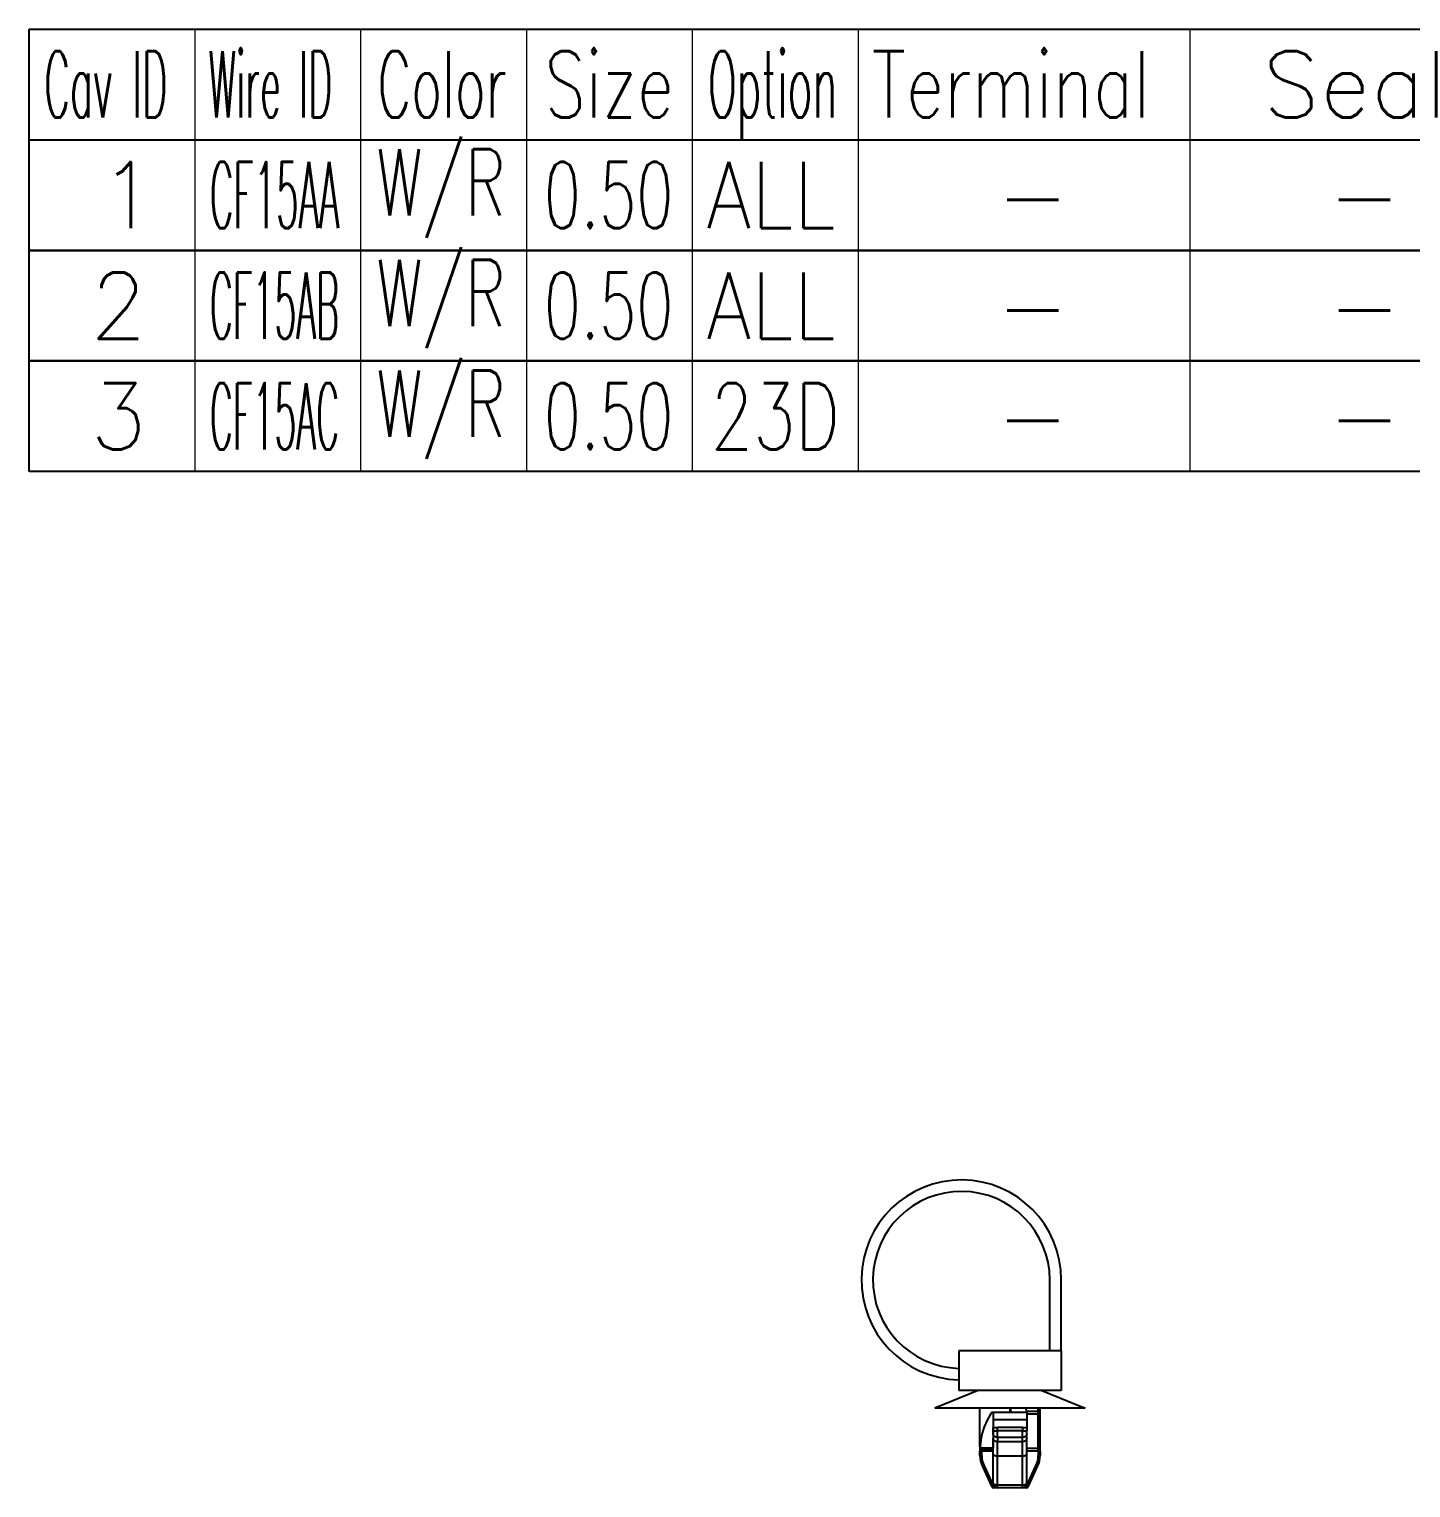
# Model space of a CAD drawing. Header units: inches. Extents: x 47316 to 59086, y 3141 to 11743.
# Drawn here: x 52290.1 to 52352.6, y 8295 to 8361 of the extents above; entities that cross this region are included whole.
import ezdxf

# ---------------------------------------------------------------- set-up
doc = ezdxf.new("R2010")
doc.units = ezdxf.units.IN
doc.header["$MEASUREMENT"] = 0
doc.styles.get("Standard").update_dxf_attribs({"font": ''})
doc.styles.get('Standard').set_extended_font_data('SimSun')

msp = doc.modelspace()

# ---------------------------------------------------------------- linework, layer by layer
at = {"color": 0, "linetype": 'Continuous', "lineweight": -2}
for p, q in [((52290.142, 8360.973), (52372.642, 8360.973)), ((52290.142, 8355.973), (52290.142, 8360.973)), ((52290.142, 8355.973), (52372.642, 8355.973))]:
    msp.add_line(p, q, dxfattribs=at)
at = {"color": 7, "linetype": 'Continuous', "lineweight": 15}
for p, q in [((52297.642, 8355.973), (52297.642, 8360.973)), ((52305.142, 8355.973), (52305.142, 8360.973)), ((52312.642, 8355.973), (52312.642, 8360.973)), ((52320.142, 8355.973), (52320.142, 8360.973)), ((52327.642, 8355.973), (52327.642, 8360.973)), ((52342.642, 8355.973), (52342.642, 8360.973))]:
    msp.add_line(p, q, dxfattribs=at)
at = {"color": 102, "linetype": 'Continuous', "lineweight": 15}
for p, q in [((52297.642, 8350.973), (52297.642, 8355.973)), ((52305.142, 8350.973), (52305.142, 8355.973)), ((52312.642, 8350.973), (52312.642, 8355.973)), ((52320.142, 8350.973), (52320.142, 8355.973)), ((52327.642, 8350.973), (52327.642, 8355.973)), ((52342.642, 8350.973), (52342.642, 8355.973)), ((52297.642, 8345.973), (52297.642, 8350.973)), ((52305.142, 8345.973), (52305.142, 8350.973)), ((52312.642, 8345.973), (52312.642, 8350.973)), ((52320.142, 8345.973), (52320.142, 8350.973)), ((52327.642, 8345.973), (52327.642, 8350.973)), ((52342.642, 8345.973), (52342.642, 8350.973)), ((52297.642, 8340.973), (52297.642, 8345.973)), ((52305.142, 8340.973), (52305.142, 8345.973)), ((52312.642, 8340.973), (52312.642, 8345.973)), ((52320.142, 8340.973), (52320.142, 8345.973)), ((52327.642, 8340.973), (52327.642, 8345.973)), ((52342.642, 8340.973), (52342.642, 8345.973))]:
    msp.add_line(p, q, dxfattribs=at)
at = {"color": 0, "linetype": 'ByBlock', "lineweight": -3, "ltscale": 0.2}
for p, q in [((52336.298, 8301.222), (52336.298, 8304.422)), ((52336.818, 8301.222), (52336.818, 8304.422))]:
    msp.add_line(p, q, dxfattribs=at)
at = {"color": 0, "linetype": 'ByBlock', "lineweight": -3, "ltscale": 0.1125}
for p, q in [((52332.178, 8301.222), (52332.178, 8299.422)), ((52336.818, 8301.222), (52336.818, 8299.422))]:
    msp.add_line(p, q, dxfattribs=at)
at = {"color": 0, "linetype": 'ByBlock', "lineweight": -3, "ltscale": 0.289999}
msp.add_line((52336.818, 8301.222), (52332.178, 8301.222), dxfattribs=at)
at = {"color": 0, "linetype": 'ByBlock', "lineweight": -3, "ltscale": 0.132311}
for p, q in [((52333.058, 8299.422), (52331.098, 8298.622)), ((52335.938, 8299.422), (52337.898, 8298.622))]:
    msp.add_line(p, q, dxfattribs=at)
at = {"color": 0, "linetype": 'ByBlock', "lineweight": -3, "ltscale": 0.096026}
for p, q in [((52333.714, 8299.422), (52332.178, 8299.422)), ((52336.818, 8299.422), (52335.281, 8299.422))]:
    msp.add_line(p, q, dxfattribs=at)
at = {"color": 0, "linetype": 'ByBlock', "lineweight": -3, "ltscale": 0.097948}
msp.add_line((52335.281, 8299.422), (52333.714, 8299.422), dxfattribs=at)
at = {"color": 0, "linetype": 'ByBlock', "lineweight": -3, "ltscale": 0.425}
msp.add_line((52337.898, 8298.622), (52331.098, 8298.622), dxfattribs=at)
at = {"color": 0, "linetype": 'ByBlock', "lineweight": -3, "ltscale": 0.107719}
msp.add_line((52333.138, 8296.898), (52333.138, 8298.622), dxfattribs=at)
at = {"color": 0, "linetype": 'ByBlock', "lineweight": -3, "ltscale": 0.004339}
msp.add_line((52333.738, 8298.422), (52333.668, 8298.422), dxfattribs=at)
at = {"color": 0, "linetype": 'ByBlock', "lineweight": -3, "ltscale": 0.1}
msp.add_line((52333.738, 8298.422), (52333.738, 8296.822), dxfattribs=at)
at = {"color": 0, "linetype": 'ByBlock', "lineweight": -3, "ltscale": 0.02}
for p, q in [((52333.738, 8298.422), (52333.738, 8298.102)), ((52335.258, 8298.422), (52335.258, 8298.102))]:
    msp.add_line(p, q, dxfattribs=at)
at = {"color": 0, "linetype": 'ByBlock', "lineweight": -3, "ltscale": 0.095}
for p, q in [((52335.258, 8298.422), (52333.738, 8298.422)), ((52335.258, 8298.102), (52333.738, 8298.102))]:
    msp.add_line(p, q, dxfattribs=at)
at = {"color": 0, "linetype": 'ByBlock', "lineweight": -3, "ltscale": 0.022501}
for p, q in [((52333.738, 8298.102), (52333.738, 8297.742)), ((52335.258, 8298.102), (52335.258, 8297.742))]:
    msp.add_line(p, q, dxfattribs=at)
at = {"color": 0, "linetype": 'ByBlock', "lineweight": -3, "ltscale": 0.0125}
for p, q in [((52334.498, 8298.422), (52334.498, 8298.622)), ((52334.538, 8298.422), (52334.538, 8298.622)), ((52333.738, 8297.742), (52333.938, 8297.742)), ((52333.738, 8297.592), (52333.938, 8297.592)), ((52335.058, 8297.742), (52335.258, 8297.742)), ((52335.058, 8297.592), (52335.258, 8297.592))]:
    msp.add_line(p, q, dxfattribs=at)
at = {"color": 0, "linetype": 'ByBlock', "lineweight": -3, "ltscale": 0.0025}
msp.add_line((52334.498, 8298.487), (52334.538, 8298.487), dxfattribs=at)
at = {"color": 0, "linetype": 'ByBlock', "lineweight": -3, "ltscale": 0.032832}
msp.add_line((52335.252, 8298.487), (52335.778, 8298.487), dxfattribs=at)
at = {"color": 0, "linetype": 'ByBlock', "lineweight": -3, "ltscale": 0.0325}
for p, q in [((52335.258, 8298.36), (52335.778, 8298.36)), ((52333.738, 8296.773), (52333.218, 8296.773)), ((52333.738, 8296.683), (52333.218, 8296.683)), ((52335.778, 8296.803), (52335.258, 8296.803)), ((52335.778, 8296.677), (52335.258, 8296.677))]:
    msp.add_line(p, q, dxfattribs=at)
at = {"color": 0, "linetype": 'ByBlock', "lineweight": -3, "ltscale": 0.008443}
for p, q in [((52335.778, 8298.487), (52335.778, 8298.622)), ((52335.858, 8298.487), (52335.858, 8298.622))]:
    msp.add_line(p, q, dxfattribs=at)
at = {"color": 0, "linetype": 'ByBlock', "lineweight": -3, "ltscale": 0.005}
for p, q in [((52335.778, 8298.487), (52335.858, 8298.487)), ((52333.218, 8296.683), (52333.138, 8296.683)), ((52335.778, 8296.677), (52335.858, 8296.677)), ((52333.218, 8296.488), (52333.138, 8296.488)), ((52333.323, 8296.014), (52333.25, 8295.981)), ((52335.673, 8296.014), (52335.745, 8295.981)), ((52335.778, 8296.488), (52335.858, 8296.488)), ((52333.749, 8295.102), (52333.676, 8295.068)), ((52333.749, 8295.102), (52333.749, 8295.022)), ((52335.247, 8295.102), (52335.319, 8295.068)), ((52335.247, 8295.102), (52335.247, 8295.022))]:
    msp.add_line(p, q, dxfattribs=at)
at = {"color": 0, "linetype": 'ByBlock', "lineweight": -3, "ltscale": 0.007906}
msp.add_line((52335.778, 8298.36), (52335.778, 8298.487), dxfattribs=at)
at = {"color": 0, "linetype": 'ByBlock', "lineweight": -3, "ltscale": 0.097302}
for p, q in [((52335.778, 8296.803), (52335.778, 8298.36)), ((52335.858, 8296.778), (52335.858, 8298.335))]:
    msp.add_line(p, q, dxfattribs=at)
at = {"color": 0, "linetype": 'ByBlock', "lineweight": -3, "ltscale": 0.009488}
msp.add_line((52335.858, 8298.335), (52335.858, 8298.487), dxfattribs=at)
at = {"color": 0, "linetype": 'ByBlock', "lineweight": -3, "ltscale": 0.009364}
for p, q in [((52333.738, 8297.592), (52333.738, 8297.742)), ((52333.938, 8297.592), (52333.938, 8297.742)), ((52335.058, 8297.742), (52335.058, 8297.592)), ((52335.258, 8297.742), (52335.258, 8297.592))]:
    msp.add_line(p, q, dxfattribs=at)
at = {"color": 0, "linetype": 'ByBlock', "lineweight": -3, "ltscale": 0.009006}
for p, q in [((52333.738, 8297.448), (52333.738, 8297.592)), ((52335.258, 8297.448), (52335.258, 8297.592))]:
    msp.add_line(p, q, dxfattribs=at)
at = {"color": 0, "linetype": 'ByBlock', "lineweight": -3, "ltscale": 0.012637}
for p, q in [((52333.738, 8297.448), (52333.738, 8297.246)), ((52335.258, 8297.246), (52335.258, 8297.448)), ((52333.938, 8297.304), (52333.938, 8297.102)), ((52335.058, 8297.102), (52335.058, 8297.304))]:
    msp.add_line(p, q, dxfattribs=at)
at = {"color": 0, "linetype": 'ByBlock', "lineweight": -3, "ltscale": 0.07}
for p, q in [((52335.058, 8297.742), (52333.938, 8297.742)), ((52335.058, 8297.592), (52333.938, 8297.592)), ((52335.058, 8297.304), (52333.938, 8297.304)), ((52335.058, 8297.102), (52333.938, 8297.102)), ((52335.058, 8296.454), (52333.938, 8296.454)), ((52335.058, 8295.143), (52333.938, 8295.143)), ((52335.058, 8295.022), (52333.938, 8295.022))]:
    msp.add_line(p, q, dxfattribs=at)
at = {"color": 0, "linetype": 'ByBlock', "lineweight": -3, "ltscale": 0.018011}
for p, q in [((52333.938, 8297.304), (52333.938, 8297.592)), ((52335.058, 8297.304), (52335.058, 8297.592))]:
    msp.add_line(p, q, dxfattribs=at)
at = {"color": 0, "linetype": 'ByBlock', "lineweight": -3, "ltscale": 0.00896}
msp.add_line((52333.138, 8296.898), (52333.138, 8296.755), dxfattribs=at)
at = {"color": 0, "linetype": 'ByBlock', "lineweight": -3, "ltscale": 0.004477}
msp.add_line((52333.138, 8296.755), (52333.138, 8296.683), dxfattribs=at)
at = {"color": 0, "linetype": 'ByBlock', "lineweight": -3, "ltscale": 0.012206}
for p, q in [((52333.138, 8296.488), (52333.138, 8296.683)), ((52333.218, 8296.488), (52333.218, 8296.683))]:
    msp.add_line(p, q, dxfattribs=at)
at = {"color": 0, "linetype": 'ByBlock', "lineweight": -3, "ltscale": 0.000715637}
msp.add_line((52333.15, 8296.902), (52333.139, 8296.902), dxfattribs=at)
at = {"color": 0, "linetype": 'ByBlock', "lineweight": -3, "ltscale": 9.0198e-05}
msp.add_line((52333.219, 8296.822), (52333.218, 8296.821), dxfattribs=at)
at = {"color": 0, "linetype": 'ByBlock', "lineweight": -3, "ltscale": 0.002986}
msp.add_line((52333.218, 8296.821), (52333.218, 8296.773), dxfattribs=at)
at = {"color": 0, "linetype": 'ByBlock', "lineweight": -3, "ltscale": 0.005597}
msp.add_line((52333.218, 8296.773), (52333.218, 8296.683), dxfattribs=at)
at = {"color": 0, "linetype": 'ByBlock', "lineweight": -3, "ltscale": 0.000495148}
msp.add_line((52333.226, 8296.822), (52333.219, 8296.822), dxfattribs=at)
at = {"color": 0, "linetype": 'ByBlock', "lineweight": -3, "ltscale": 0.031953}
msp.add_line((52333.738, 8296.822), (52333.226, 8296.822), dxfattribs=at)
at = {"color": 0, "linetype": 'ByBlock', "lineweight": -3, "ltscale": 0.04455}
for p, q in [((52333.738, 8296.533), (52333.738, 8297.246)), ((52335.258, 8296.533), (52335.258, 8297.246))]:
    msp.add_line(p, q, dxfattribs=at)
at = {"color": 0, "linetype": 'ByBlock', "lineweight": -3, "ltscale": 0.003059}
msp.add_line((52333.738, 8296.773), (52333.738, 8296.822), dxfattribs=at)
at = {"color": 0, "linetype": 'ByBlock', "lineweight": -3, "ltscale": 0.000233459}
msp.add_line((52333.738, 8296.769), (52333.738, 8296.773), dxfattribs=at)
at = {"color": 0, "linetype": 'ByBlock', "lineweight": -3, "ltscale": 0.005363}
msp.add_line((52333.738, 8296.683), (52333.738, 8296.769), dxfattribs=at)
at = {"color": 0, "linetype": 'ByBlock', "lineweight": -3, "ltscale": 0.0405}
for p, q in [((52333.938, 8296.454), (52333.938, 8297.102)), ((52335.058, 8296.454), (52335.058, 8297.102))]:
    msp.add_line(p, q, dxfattribs=at)
at = {"color": 0, "linetype": 'ByBlock', "lineweight": -3, "ltscale": 0.007907}
msp.add_line((52335.778, 8296.677), (52335.778, 8296.803), dxfattribs=at)
at = {"color": 0, "linetype": 'ByBlock', "lineweight": -3, "ltscale": 0.011804}
for p, q in [((52335.778, 8296.677), (52335.778, 8296.488)), ((52335.858, 8296.677), (52335.858, 8296.488))]:
    msp.add_line(p, q, dxfattribs=at)
at = {"color": 0, "linetype": 'ByBlock', "lineweight": -3, "ltscale": 0.006325}
msp.add_line((52335.858, 8296.677), (52335.858, 8296.778), dxfattribs=at)
at = {"color": 0, "linetype": 'ByBlock', "lineweight": -3, "ltscale": 0.062941}
for p, q in [((52333.323, 8296.014), (52333.749, 8295.102)), ((52335.247, 8295.102), (52335.673, 8296.014))]:
    msp.add_line(p, q, dxfattribs=at)
at = {"color": 0, "linetype": 'ByBlock', "lineweight": -3, "ltscale": 0.081943}
for p, q in [((52333.738, 8295.222), (52333.738, 8296.533)), ((52333.938, 8295.143), (52333.938, 8296.454)), ((52335.058, 8295.143), (52335.058, 8296.454)), ((52335.258, 8295.222), (52335.258, 8296.533))]:
    msp.add_line(p, q, dxfattribs=at)
at = {"color": 0, "linetype": 'ByBlock', "lineweight": -3, "ltscale": 0.062942}
for p, q in [((52333.25, 8295.981), (52333.676, 8295.068)), ((52335.319, 8295.068), (52335.745, 8295.981))]:
    msp.add_line(p, q, dxfattribs=at)
at = {"color": 0, "linetype": 'ByBlock', "lineweight": -3, "ltscale": 0.001816}
for p, q in [((52333.778, 8295.102), (52333.749, 8295.102)), ((52335.247, 8295.102), (52335.218, 8295.102))]:
    msp.add_line(p, q, dxfattribs=at)
at = {"color": 0, "linetype": 'ByBlock', "lineweight": -3, "ltscale": 0.011816}
for p, q in [((52333.938, 8295.022), (52333.749, 8295.022)), ((52335.247, 8295.022), (52335.058, 8295.022))]:
    msp.add_line(p, q, dxfattribs=at)
at = {"color": 0, "linetype": 'ByBlock', "lineweight": -3, "ltscale": 0.007544}
for p, q in [((52333.938, 8295.022), (52333.938, 8295.143)), ((52335.058, 8295.022), (52335.058, 8295.143))]:
    msp.add_line(p, q, dxfattribs=at)
at = {"color": 0, "linetype": 'Continuous', "lineweight": -2}
for points in [[(52290.142, 8350.973), (52290.142, 8355.973), (52372.642, 8355.973), (52372.642, 8350.973)], [(52290.142, 8345.973), (52290.142, 8350.973), (52372.642, 8350.973), (52372.642, 8345.973)], [(52290.142, 8340.973), (52290.142, 8345.973), (52372.642, 8345.973), (52372.642, 8340.973)]]:
    msp.add_lwpolyline(points, close=True, dxfattribs=at)
at = {"color": 0, "linetype": 'ByBlock', "lineweight": -3}
msp.add_lwpolyline([(52333.668, 8298.422), (52333.478, 8298.114), (52333.332, 8297.787), (52333.23, 8297.448), (52333.179, 8297.176), (52333.15, 8296.902)], dxfattribs=at)
for centre, radius, start, end in [((52332.298, 8304.422), 4.52, 0, 268.4787), ((52332.298, 8304.422), 4, 0, 268.28088), ((52334.858, 8298.422), 0.4, 0, 30.00004), ((52333.141, 8296.899), 0.00347, 135.60938, 198.83762), ((52333.219, 8296.902), 0.0799, 179.94273, 269.94262), ((52333.224, 8296.897), 0.0745, 175.92367, 271.6006), ((52334.338, 8296.488), 1.2, 180, 205.0169), ((52334.338, 8296.488), 1.12, 180, 205.0169), ((52334.658, 8296.488), 1.12, 334.9831, 360), ((52334.658, 8296.488), 1.2, 334.9831, 0), ((52333.749, 8295.102), 0.08, 205.0169, 270), ((52333.938, 8295.222), 0.2, 180, 270), ((52335.058, 8295.222), 0.2, 270, 0), ((52335.247, 8295.102), 0.08, 270, 334.9831)]:
    msp.add_arc(centre, radius, start, end, dxfattribs=at)
at = {"color": 0, "linetype": 'ByBlock', "lineweight": -3, "extrusion": (0, 0, -1)}
for centre, major_axis, ratio, start_param, end_param in [((52335.778, 8298.335), (-0.08, 0), 0.316228, 1.570796, 3.141593), ((52333.938, 8297.448), (-0.2, 0), 0.720438, 4.712389, 6.283185), ((52335.058, 8297.448), (-0.2, 0), 0.720438, 3.141593, 4.712389), ((52333.218, 8296.898), (0.08, 0), 0.97071, 1.570796, 3.141593), ((52333.218, 8296.755), (0.08, 0), 0.22389, 3.141593, 4.712389), ((52333.938, 8297.246), (-0.2, 0), 0.720438, 4.712389, 6.283185), ((52335.058, 8297.246), (-0.2, 0), 0.720438, 3.141593, 4.712389), ((52335.778, 8296.778), (-0.08, 0), 0.316228, 1.570796, 3.141593), ((52333.938, 8296.533), (-0.2, 0), 0.396439, 4.712389, 6.283185), ((52335.058, 8296.533), (-0.2, 0), 0.396439, 3.141593, 4.712389), ((52333.938, 8295.222), (-0.2, 0), 0.396439, 4.712389, 6.283185), ((52335.058, 8295.222), (-0.2, 0), 0.396439, 3.141593, 4.712389)]:
    msp.add_ellipse(centre, major_axis=major_axis, ratio=ratio, start_param=start_param, end_param=end_param, dxfattribs=at)

# ---------------------------------------------------------------- texts
at = {"color": 7, "linetype": 'Continuous', "lineweight": 15, "char_height": 3, "attachment_point": 1}
for s, insert, width in [('\\Fromans.shx;\\W0.4026548673;\\T1.0000000000;\\o\\lWire ID', (52298.257, 8359.973), 6.5), ('\\Fromans.shx;\\W0.7222222222;\\T1.0000000000;\\o\\lSize', (52313.451, 8359.973), 6.5), ('\\Fromans.shx;\\W0.4595959596;\\T1.0000000000;\\o\\lOption', (52320.839, 8359.973), 6.5), ('\\Fromans.shx;\\W0.7480916031;\\T1.0000000000;\\o\\lTerminal', (52328.249, 8359.973), 14), ('\\Fromans.shx;\\W0.4292452830;\\T1.0000000000;\\o\\lCav ID', (52290.826, 8359.973), 6.5), ('\\Fromans.shx;\\W0.5687500000;\\T1.0000000000;\\o\\lColor', (52305.886, 8359.973), 6.5), ('\\Fromans.shx;\\W1.0000000000;\\T1.0000000000;\\o\\lSeal', (52345.928, 8359.973), 9.28571), ('\\Fromans.shx;\\W1.0000000000;\\T1.0000000000;\\o\\l1', (52293.32, 8354.973), 2.85714), ('\\Fromans.shx;\\W1.0000000000;\\T1.0000000000;\\o\\l2', (52292.892, 8349.973), 2.85714), ('\\Fromans.shx;\\W1.0000000000;\\T1.0000000000;\\o\\l3', (52292.892, 8344.973), 2.85714)]:
    msp.add_mtext(s, dxfattribs=dict(at, insert=insert, width=width))
at = {"color": 140, "linetype": 'Continuous', "lineweight": 15, "char_height": 3, "attachment_point": 1}
for s, insert, width in [('\\Fromans.shx;\\W0.6791044776;\\T1.0000000000;\\o\\lW/R', (52305.836, 8355.545), 6.5), ('\\Fromans.shx;\\W0.8750000000;\\T1.0000000000;\\o\\lALL', (52320.767, 8354.973), 6.5), ('\\Fromans.shx;\\W1.0000000000;\\T1.0000000000;\\o\\l-', (52348.856, 8354.973), 3.71429), ('\\Fromans.shx;\\W0.6791044776;\\T1.0000000000;\\o\\lW/R', (52305.836, 8350.545), 6.5), ('\\Fromans.shx;\\W0.8750000000;\\T1.0000000000;\\o\\lALL', (52320.767, 8349.973), 6.5), ('\\Fromans.shx;\\W1.0000000000;\\T1.0000000000;\\o\\l-', (52348.856, 8349.973), 3.71429), ('\\Fromans.shx;\\W0.6791044776;\\T1.0000000000;\\o\\lW/R', (52305.836, 8345.545), 6.5), ('\\Fromans.shx;\\W0.7459016393;\\T1.0000000000;\\o\\l23D', (52320.961, 8344.973), 6.5), ('\\Fromans.shx;\\W1.0000000000;\\T1.0000000000;\\o\\l-', (52348.856, 8344.973), 3.71429)]:
    msp.add_mtext(s, dxfattribs=dict(at, insert=insert, width=width))
at = {"color": 21, "linetype": 'Continuous', "lineweight": 15, "char_height": 3, "attachment_point": 1}
for s, insert, width in [('\\Fromans.shx;\\W0.3956521739;\\T1.0000000000;\\o\\lCF15AA', (52298.311, 8354.973), 6.5), ('\\Fromans.shx;\\W0.6500000000;\\T1.0000000000;\\o\\l0.50', (52313.42, 8354.973), 6.5), ('\\Fromans.shx;\\W1.0000000000;\\T1.0000000000;\\o\\l-', (52333.856, 8354.973), 3.71429), ('\\Fromans.shx;\\W0.3855932203;\\T1.0000000000;\\o\\lCF15AB', (52298.307, 8349.973), 6.5), ('\\Fromans.shx;\\W0.6500000000;\\T1.0000000000;\\o\\l0.50', (52313.42, 8349.973), 6.5), ('\\Fromans.shx;\\W1.0000000000;\\T1.0000000000;\\o\\l-', (52333.856, 8349.973), 3.71429), ('\\Fromans.shx;\\W0.3855932203;\\T1.0000000000;\\o\\lCF15AC', (52298.307, 8344.973), 6.5), ('\\Fromans.shx;\\W0.6500000000;\\T1.0000000000;\\o\\l0.50', (52313.42, 8344.973), 6.5), ('\\Fromans.shx;\\W1.0000000000;\\T1.0000000000;\\o\\l-', (52333.856, 8344.973), 3.71429)]:
    msp.add_mtext(s, dxfattribs=dict(at, insert=insert, width=width))

doc.saveas('drawing.dxf')
